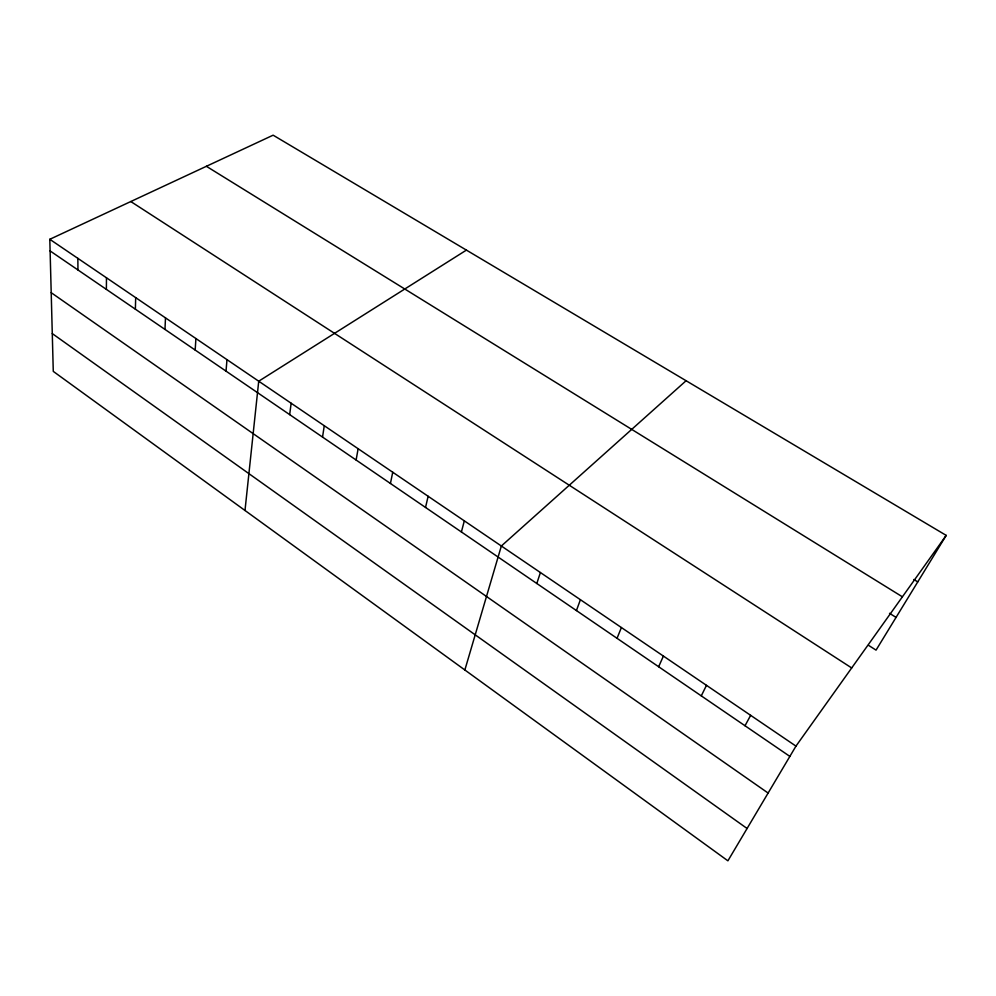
<?xml version="1.0" encoding="UTF-8"?>
<svg xmlns="http://www.w3.org/2000/svg" width="996" height="996" viewBox="0 0 996 996"><rect width="100%" height="100%" fill="white"/><g stroke="black" fill="none" stroke-linecap="round" stroke-linejoin="round"><path stroke-width="1.49" d="M106.385 289.388L106.472 277.797M135.381 309.196L135.68 297.63M164.975 329.415L165.485 317.886M195.179 350.057L195.913 338.553M226.017 371.135L226.988 359.656M244.991 510.475L258.723 381.207L466.414 250.108M289.674 414.622L291.143 403.231M322.542 437.082L324.273 425.728M356.12 460.028L358.124 448.723M390.432 483.471L392.735 472.241M425.529 507.45L428.131 496.269M461.397 531.964L464.323 520.858M464.858 669.984L501.349 546.007L686.095 380.733M536.807 583.482L540.405 572.538M576.435 610.573L580.407 599.704M617.034 638.312L621.404 627.542M658.642 666.735L663.411 656.078M701.284 695.88L706.475 685.335M745.008 725.76L750.648 715.34M946.2 535.387L795.966 746.116L727.902 860.818L53.274 371.384L49.8 239.301L273.128 135.182L946.2 535.387L876.044 650.127L868.412 645.259M913.842 579.485L917.777 581.888M206.384 166.295L902.401 596.816M889.503 613.299L896.051 617.395M130.8 201.541L851.692 667.955M49.8 239.301L795.966 746.116M50.111 250.93L789.865 756.4M51.207 292.687L768.115 793.04M52.278 333.585L747.087 828.485M77.85 258.362L77.962 269.966"/></g></svg>
